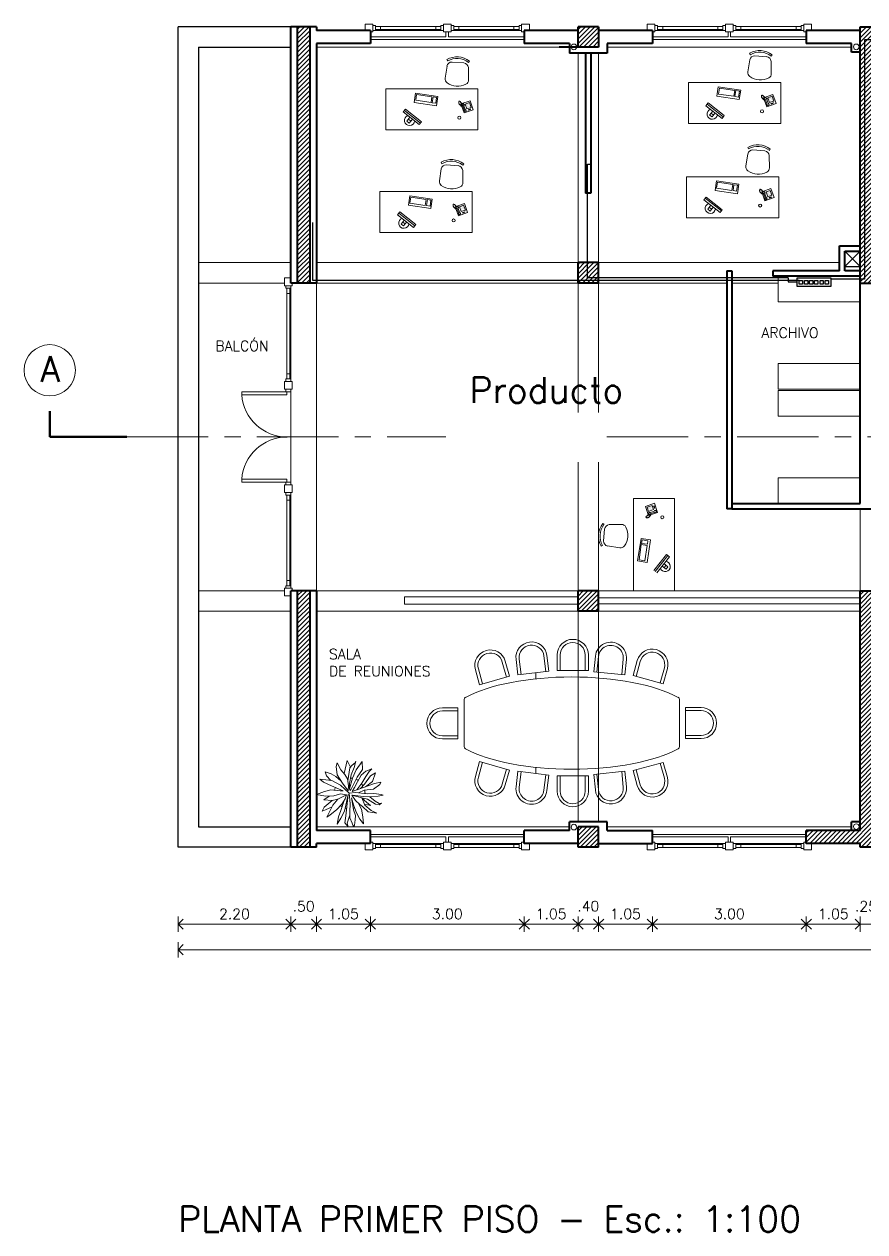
# Model space of a CAD drawing. Extents: x 1018 to 1366, y -109 to 186.
# Drawn here: x 1085.91 to 1102.31, y 104.92 to 128.47 of the extents above; entities that cross this region are included whole.
import ezdxf

# ---------------------------------------------------------------- set-up
doc = ezdxf.new("R2010")
doc.units = 0
doc.header["$LTSCALE"] = 0.5
doc.linetypes.add('CENTER', pattern=[50.8, 31.75, -6.35, 6.35, -6.35])
doc.layers.get('0').update_dxf_attribs({"linetype": 'CONTINUOUS'})
doc.layers.get('Defpoints').update_dxf_attribs({"linetype": 'CONTINUOUS'})
for name, color, linetype, lineweight in [('Acotaciones', 9, 'CONTINUOUS', 9), ('Carpintería', 55, 'CONTINUOUS', 20), ('Detalles .05', 243, 'CONTINUOUS', 5), ('Detalles 01', 8, 'CONTINUOUS', 9), ('Equipamiento fijo', 31, 'CONTINUOUS', 13), ('Equipamiento movil', 33, 'CONTINUOUS', 9), ('Muros corte', 7, 'CONTINUOUS', 40), ('Muros vista', 253, 'CONTINUOUS', 25), ('Punta 01', 6, 'CONTINUOUS', 9), ('Punta 02', 11, 'CONTINUOUS', 20), ('Punta 05', 52, 'CONTINUOUS', 50), ('Tratamiento pisos', 251, 'CONTINUOUS', 9), ('Vidrios', 147, 'CONTINUOUS', 13)]:
    doc.layers.add(name, color=color, linetype=linetype, lineweight=lineweight)
doc.layers.add('Cableado', color=100, linetype='CONTINUOUS')
doc.styles.add('Texto 2 mm', font='simplex.shx', dxfattribs={"height": 0.2})
doc.styles.add('Texto 5 mm', font='simplex.shx', dxfattribs={"height": 0.5})
doc.dimstyles.new('Primera línea', dxfattribs={"dimscale": 0, "dimtxt": 0.2, "dimasz": 0.2, "dimexe": 0.15, "dimexo": 0, "dimgap": 0.1, "dimtad": 1, "dimzin": 4, "dimdsep": 46, "dimtxsty": 'Texto 2 mm', "dimblk": 'OPEN90', "dimcen": 2.5, "dimclrd": 256, "dimclre": 256, "dimclrt": 256, "dimadec": 0, "dimazin": 0, "dimtfac": 1, "dimtmove": 2, "dimatfit": 3, "dimldrblk": 'OPEN90', "dimfxl": 1, "dimtolj": 1, "dimtzin": 0, "dimlwd": -1, "dimlwe": -1, "dimarcsym": 0})
doc.dimstyles.new('Segunda línea', dxfattribs={"dimscale": 0, "dimtxt": 0.2, "dimasz": 0.2, "dimexe": 0.15, "dimexo": 0.5, "dimgap": 0.1, "dimtad": 1, "dimzin": 4, "dimdsep": 46, "dimtxsty": 'Texto 2 mm', "dimblk": 'OPEN90', "dimcen": 2.5, "dimclrd": 256, "dimclre": 256, "dimclrt": 256, "dimadec": 0, "dimazin": 0, "dimtfac": 1, "dimtmove": 2, "dimatfit": 3, "dimldrblk": 'OPEN90', "dimfxl": 1, "dimtolj": 1, "dimtzin": 0, "dimlwd": -1, "dimlwe": -1, "dimarcsym": 0})
pattern_1 = [(45, (-1.931384, 0.21057), (-0.0449012806, 0.0449012806), [])]

# ---------------------------------------------------------------- blocks, each defined once
blk = doc.blocks.new('_Open90')
at = {"color": 0, "linetype": 'ByBlock', "lineweight": -2}
for p, q in [((0, 0), (-1, 0)), ((-0.5, 0.5), (0, 0)), ((0, 0), (-0.5, -0.5))]:
    blk.add_line(p, q, dxfattribs=at)
blk = doc.blocks.new('*D214')
at = {"layer": 'Acotaciones', "transparency": 16777216}
for p, q in [((1088.914, 111.066), (1088.914, 110.766)), ((1091.114, 111.066), (1091.114, 110.766)), ((1089.114, 110.916), (1090.914, 110.916))]:
    blk.add_line(p, q, dxfattribs=at)
at = {"layer": 'Defpoints', "color": 0, "transparency": 16777216}
for p in [(1088.914, 111.066), (1091.114, 111.066), (1091.114, 110.916)]:
    blk.add_point(p, dxfattribs=at)
at = {"layer": 'Acotaciones', "transparency": 16777216, "xscale": 0.2, "yscale": 0.2, "zscale": 0.2, "rotation": 180}
blk.add_blockref('_Open90', (1088.914, 110.916), dxfattribs=at)
at = {"layer": 'Acotaciones', "transparency": 16777216, "xscale": 0.2, "yscale": 0.2, "zscale": 0.2}
blk.add_blockref('_Open90', (1091.114, 110.916), dxfattribs=at)
at = {"layer": 'Acotaciones', "transparency": 16777216, "insert": (1090.014, 111.116), "char_height": 0.2, "attachment_point": 5, "style": 'Texto 2 mm'}
blk.add_mtext('\\A1;2.20', dxfattribs=at)
blk = doc.blocks.new('*D215')
at = {"layer": 'Acotaciones', "transparency": 16777216}
for p, q in [((1091.614, 111.066), (1091.614, 110.766)), ((1092.664, 111.066), (1092.664, 110.766)), ((1091.814, 110.916), (1092.464, 110.916))]:
    blk.add_line(p, q, dxfattribs=at)
at = {"layer": 'Defpoints', "color": 0, "transparency": 16777216}
for p in [(1091.614, 111.066), (1092.664, 111.066), (1092.664, 110.916)]:
    blk.add_point(p, dxfattribs=at)
at = {"layer": 'Acotaciones', "transparency": 16777216, "xscale": 0.2, "yscale": 0.2, "zscale": 0.2, "rotation": 180}
blk.add_blockref('_Open90', (1091.614, 110.916), dxfattribs=at)
at = {"layer": 'Acotaciones', "transparency": 16777216, "xscale": 0.2, "yscale": 0.2, "zscale": 0.2}
blk.add_blockref('_Open90', (1092.664, 110.916), dxfattribs=at)
at = {"layer": 'Acotaciones', "transparency": 16777216, "insert": (1092.139, 111.116), "char_height": 0.2, "attachment_point": 5, "style": 'Texto 2 mm'}
blk.add_mtext('\\A1;1.05', dxfattribs=at)
blk = doc.blocks.new('*D216')
at = {"layer": 'Acotaciones', "transparency": 16777216}
for p, q in [((1092.664, 111.066), (1092.664, 110.766)), ((1095.664, 111.066), (1095.664, 110.766)), ((1092.864, 110.916), (1095.464, 110.916))]:
    blk.add_line(p, q, dxfattribs=at)
at = {"layer": 'Defpoints', "color": 0, "transparency": 16777216}
for p in [(1092.664, 111.066), (1095.664, 111.066), (1095.664, 110.916)]:
    blk.add_point(p, dxfattribs=at)
at = {"layer": 'Acotaciones', "transparency": 16777216, "xscale": 0.2, "yscale": 0.2, "zscale": 0.2, "rotation": 180}
blk.add_blockref('_Open90', (1092.664, 110.916), dxfattribs=at)
at = {"layer": 'Acotaciones', "transparency": 16777216, "xscale": 0.2, "yscale": 0.2, "zscale": 0.2}
blk.add_blockref('_Open90', (1095.664, 110.916), dxfattribs=at)
at = {"layer": 'Acotaciones', "transparency": 16777216, "insert": (1094.164, 111.116), "char_height": 0.2, "attachment_point": 5, "style": 'Texto 2 mm'}
blk.add_mtext('\\A1;3.00', dxfattribs=at)
blk = doc.blocks.new('*D217')
at = {"layer": 'Acotaciones', "transparency": 16777216}
for p, q in [((1095.664, 111.066), (1095.664, 110.766)), ((1096.714, 111.066), (1096.714, 110.766)), ((1095.864, 110.916), (1096.514, 110.916))]:
    blk.add_line(p, q, dxfattribs=at)
at = {"layer": 'Defpoints', "color": 0, "transparency": 16777216}
for p in [(1095.664, 111.066), (1096.714, 111.066), (1096.714, 110.916)]:
    blk.add_point(p, dxfattribs=at)
at = {"layer": 'Acotaciones', "transparency": 16777216, "xscale": 0.2, "yscale": 0.2, "zscale": 0.2, "rotation": 180}
blk.add_blockref('_Open90', (1095.664, 110.916), dxfattribs=at)
at = {"layer": 'Acotaciones', "transparency": 16777216, "xscale": 0.2, "yscale": 0.2, "zscale": 0.2}
blk.add_blockref('_Open90', (1096.714, 110.916), dxfattribs=at)
at = {"layer": 'Acotaciones', "transparency": 16777216, "insert": (1096.189, 111.116), "char_height": 0.2, "attachment_point": 5, "style": 'Texto 2 mm'}
blk.add_mtext('\\A1;1.05', dxfattribs=at)
blk = doc.blocks.new('*D218')
at = {"layer": 'Acotaciones', "transparency": 16777216}
for p, q in [((1097.114, 111.066), (1097.114, 110.766)), ((1098.164, 111.066), (1098.164, 110.766)), ((1097.314, 110.916), (1097.964, 110.916))]:
    blk.add_line(p, q, dxfattribs=at)
at = {"layer": 'Defpoints', "color": 0, "transparency": 16777216}
for p in [(1097.114, 111.066), (1098.164, 111.066), (1098.164, 110.916)]:
    blk.add_point(p, dxfattribs=at)
at = {"layer": 'Acotaciones', "transparency": 16777216, "xscale": 0.2, "yscale": 0.2, "zscale": 0.2, "rotation": 180}
blk.add_blockref('_Open90', (1097.114, 110.916), dxfattribs=at)
at = {"layer": 'Acotaciones', "transparency": 16777216, "xscale": 0.2, "yscale": 0.2, "zscale": 0.2}
blk.add_blockref('_Open90', (1098.164, 110.916), dxfattribs=at)
at = {"layer": 'Acotaciones', "transparency": 16777216, "insert": (1097.639, 111.116), "char_height": 0.2, "attachment_point": 5, "style": 'Texto 2 mm'}
blk.add_mtext('\\A1;1.05', dxfattribs=at)
blk = doc.blocks.new('*D219')
at = {"layer": 'Acotaciones', "transparency": 16777216}
for p, q in [((1098.164, 111.066), (1098.164, 110.766)), ((1101.164, 111.066), (1101.164, 110.766)), ((1098.364, 110.916), (1100.964, 110.916))]:
    blk.add_line(p, q, dxfattribs=at)
at = {"layer": 'Defpoints', "color": 0, "transparency": 16777216}
for p in [(1098.164, 111.066), (1101.164, 111.066), (1101.164, 110.916)]:
    blk.add_point(p, dxfattribs=at)
at = {"layer": 'Acotaciones', "transparency": 16777216, "xscale": 0.2, "yscale": 0.2, "zscale": 0.2, "rotation": 180}
blk.add_blockref('_Open90', (1098.164, 110.916), dxfattribs=at)
at = {"layer": 'Acotaciones', "transparency": 16777216, "xscale": 0.2, "yscale": 0.2, "zscale": 0.2}
blk.add_blockref('_Open90', (1101.164, 110.916), dxfattribs=at)
at = {"layer": 'Acotaciones', "transparency": 16777216, "insert": (1099.664, 111.116), "char_height": 0.2, "attachment_point": 5, "style": 'Texto 2 mm'}
blk.add_mtext('\\A1;3.00', dxfattribs=at)
blk = doc.blocks.new('*D220')
at = {"layer": 'Acotaciones', "transparency": 16777216}
for p, q in [((1101.164, 111.066), (1101.164, 110.766)), ((1102.214, 111.066), (1102.214, 110.766)), ((1101.364, 110.916), (1102.014, 110.916))]:
    blk.add_line(p, q, dxfattribs=at)
at = {"layer": 'Defpoints', "color": 0, "transparency": 16777216}
for p in [(1101.164, 111.066), (1102.214, 111.066), (1102.214, 110.916)]:
    blk.add_point(p, dxfattribs=at)
at = {"layer": 'Acotaciones', "transparency": 16777216, "xscale": 0.2, "yscale": 0.2, "zscale": 0.2, "rotation": 180}
blk.add_blockref('_Open90', (1101.164, 110.916), dxfattribs=at)
at = {"layer": 'Acotaciones', "transparency": 16777216, "xscale": 0.2, "yscale": 0.2, "zscale": 0.2}
blk.add_blockref('_Open90', (1102.214, 110.916), dxfattribs=at)
at = {"layer": 'Acotaciones', "transparency": 16777216, "insert": (1101.689, 111.116), "char_height": 0.2, "attachment_point": 5, "style": 'Texto 2 mm'}
blk.add_mtext('\\A1;1.05', dxfattribs=at)
blk = doc.blocks.new('*D234')
at = {"layer": 'Acotaciones', "transparency": 16777216}
for p, q in [((1088.914, 110.566), (1088.914, 110.266)), ((1124.914, 110.566), (1124.914, 110.266)), ((1089.114, 110.416), (1124.714, 110.416))]:
    blk.add_line(p, q, dxfattribs=at)
at = {"layer": 'Defpoints', "color": 0, "transparency": 16777216}
for p in [(1088.914, 111.066), (1124.914, 111.066), (1124.914, 110.416)]:
    blk.add_point(p, dxfattribs=at)
at = {"layer": 'Acotaciones', "transparency": 16777216, "xscale": 0.2, "yscale": 0.2, "zscale": 0.2, "rotation": 180}
blk.add_blockref('_Open90', (1088.914, 110.416), dxfattribs=at)
at = {"layer": 'Acotaciones', "transparency": 16777216, "xscale": 0.2, "yscale": 0.2, "zscale": 0.2}
blk.add_blockref('_Open90', (1124.914, 110.416), dxfattribs=at)
at = {"layer": 'Acotaciones', "transparency": 16777216, "insert": (1106.914, 110.616), "char_height": 0.2, "attachment_point": 5, "style": 'Texto 2 mm'}
blk.add_mtext('\\A1;36.00', dxfattribs=at)
blk = doc.blocks.new('TELEFONO')
at = {"layer": 'Detalles .05'}
for p, q in [((0.139, 0.134), (-0.098, 0.134)), ((-0.098, 0.134), (-0.098, -0.099)), ((-0.071, 0.089), (-0.071, -0.055)), ((-0.043, 0.089), (-0.043, -0.055)), ((0.108, 0.063), (0, 0.063)), ((0, 0.063), (0, -0.063)), ((0.081, 0.108), (0.023, 0.108)), ((0.023, 0.108), (0.023, 0.094)), ((0.023, 0.094), (0.081, 0.094)), ((0.027, 0.041), (0.027, 0.041)), ((0.027, 0.014), (0.027, 0.014)), ((0.054, 0.041), (0.054, 0.041)), ((0.054, 0.014), (0.054, 0.014)), ((0.081, 0.094), (0.081, 0.108)), ((0.081, 0.041), (0.081, 0.041)), ((0.081, 0.014), (0.081, 0.014)), ((0.108, -0.063), (0.108, 0.063)), ((0.139, -0.099), (0.139, 0.134)), ((-0.129, -0.104), (-0.147, -0.11)), ((-0.129, -0.116), (-0.147, -0.121)), ((-0.129, -0.127), (-0.147, -0.133)), ((-0.129, -0.139), (-0.147, -0.145)), ((-0.124, -0.093), (-0.141, -0.098)), ((-0.124, -0.15), (-0.141, -0.156)), ((-0.118, -0.081), (-0.135, -0.087)), ((-0.118, -0.162), (-0.135, -0.168)), ((-0.112, -0.07), (-0.129, -0.075)), ((-0.106, -0.058), (-0.124, -0.064)), ((-0.104, -0.17), (-0.122, -0.176)), ((-0.101, -0.047), (-0.118, -0.052)), ((-0.089, -0.156), (-0.106, -0.162)), ((-0.083, -0.145), (-0.101, -0.15)), ((-0.098, -0.099), (0.139, -0.099)), ((-0.078, -0.133), (-0.095, -0.139)), ((-0.072, -0.121), (-0.089, -0.127)), ((-0.067, -0.083), (-0.078, -0.116)), ((0, -0.063), (0.108, -0.063)), ((0.027, -0.013), (0.027, -0.013)), ((0.027, -0.04), (0.027, -0.04)), ((0.054, -0.013), (0.054, -0.013)), ((0.054, -0.04), (0.054, -0.04)), ((0.081, -0.013), (0.081, -0.013)), ((0.081, -0.04), (0.081, -0.04))]:
    blk.add_line(p, q, dxfattribs=at)
for centre, start, end in [((-0.057, 0.089), 298.4915, 241.5085), ((-0.057, -0.055), 118.4915, 61.5085)]:
    blk.add_arc(centre, 0.0302, start, end, dxfattribs=at)
blk = doc.blocks.new('RECTANG')
for p, q in [((1, 1), (0, 1)), ((0, 1), (0, 0)), ((1, 0), (1, 1)), ((0, 0), (1, 0))]:
    blk.add_line(p, q)
blk = doc.blocks.new('KEYBOARD', base_point=(60, 294))
for p, xscale, yscale, zscale in [((60, 294), 19, 8, 19), ((61, 295), 13, 5, 13), ((75, 295), 3, 5, 3)]:
    blk.add_blockref('RECTANG', p, dxfattribs=dict(xscale=xscale, yscale=yscale, zscale=zscale))
blk = doc.blocks.new('silla compu')
for p, q in [((-0.198, 0.131), (-0.215, -0.107)), ((0.255, 0.058), (0.197, -0.173)), ((-0.225, -0.207), (-0.247, -0.23)), ((0.092, -0.242), (-0.137, -0.206)), ((0.175, -0.271), (0.188, -0.3))]:
    blk.add_line(p, q)
for centre, radius, start, end in [((-0.005, -0.116), 0.354, 49.3107, 112.4967), ((-0.105, 0.124), 0.0936, 112.4967, 175.8734), ((0.175, 0.085), 0.0838, 341.6928, 53.5518), ((0.022, 0.055), 0.392, 226.6455, 295.1618), ((0.022, 0.055), 0.361, 226.6972, 295.1102), ((-0.122, -0.113), 0.0936, 175.8734, 260.9037), ((0.098, -0.138), 0.105, 266.1879, 340.6498)]:
    blk.add_arc(centre, radius, start, end)
blk = doc.blocks.new('Silla 2')
for p, q in [((15, 15), (0, 15)), ((0, 15), (0, -15)), ((15, 12), (0, 12)), ((0, -12), (15, -12)), ((0, -15), (15, -15))]:
    blk.add_line(p, q)
for radius in [15, 12]:
    blk.add_arc((15, 0), radius, 270, 90)
blk = doc.blocks.new('Planta 1')
for p, q in [((-0.233, 0.595), (-0.254, 0.525)), ((-0.254, 0.525), (-0.236, 0.364)), ((-0.166, 0.461), (-0.233, 0.595)), ((-0.039, 0.64), (-0.099, 0.388)), ((0.024, 0.515), (-0.039, 0.64)), ((-0.027, 0.244), (0.009, 0.498)), ((0.009, 0.498), (0.057, 0.553)), ((0.097, 0.506), (0.041, 0.362)), ((0.057, 0.553), (0.113, 0.595)), ((0.132, 0.627), (0.097, 0.506)), ((0.113, 0.595), (0.132, 0.627)), ((0.137, 0.461), (0.254, 0.622)), ((0.254, 0.622), (0.257, 0.466)), ((0.438, 0.481), (0.326, 0.436)), ((0.387, 0.426), (0.438, 0.481)), ((-0.337, 0.252), (-0.574, 0.277)), ((-0.574, 0.277), (-0.502, 0.222)), ((-0.35, 0.384), (-0.47, 0.424)), ((-0.47, 0.424), (-0.446, 0.342)), ((-0.446, 0.342), (-0.358, 0.254)), ((-0.259, 0.329), (-0.35, 0.384)), ((-0.172, 0.158), (-0.337, 0.252)), ((-0.164, 0.246), (-0.259, 0.329)), ((-0.236, 0.364), (-0.134, 0.198)), ((-0.084, 0.372), (-0.166, 0.461)), ((-0.033, 0.287), (-0.084, 0.372)), ((-0.012, 0.145), (-0.033, 0.287)), ((0.041, 0.362), (0.004, 0.193)), ((0.004, 0.087), (0.063, 0.299)), ((0.156, 0.317), (0.026, 0.055)), ((0.063, 0.299), (0.137, 0.461)), ((0.257, 0.466), (0.156, 0.317)), ((0.233, 0.354), (0.164, 0.225)), ((0.326, 0.436), (0.233, 0.354)), ((0.246, 0.198), (0.326, 0.329)), ((0.416, 0.342), (0.297, 0.18)), ((0.326, 0.329), (0.387, 0.426)), ((0.512, 0.401), (0.416, 0.342)), ((0.456, 0.232), (0.512, 0.401)), ((-0.483, 0.039), (-0.637, -0.021)), ((-0.502, 0.222), (-0.345, 0.15)), ((-0.361, 0.068), (-0.483, 0.039)), ((-0.177, 0.051), (-0.361, 0.068)), ((-0.345, 0.15), (-0.116, 0.05)), ((-0.116, 0.05), (-0.177, 0.051)), ((0.002, 0.002), (-0.172, 0.158)), ((-0.134, 0.198), (-0.021, 0.051)), ((-0.021, 0.051), (-0.012, 0.145)), ((0.002, 0.002), (0.121, 0.019)), ((0.017, -0.2), (0.002, 0.002)), ((0.004, 0.193), (0.004, 0.087)), ((0.026, 0.055), (0.004, 0.087)), ((0.102, 0.113), (0.058, 0.039)), ((0.257, 0.111), (0.058, 0.039)), ((0.164, 0.225), (0.102, 0.113)), ((0.121, 0.019), (0.347, -0.006)), ((0.149, 0.072), (0.246, 0.198)), ((0.182, 0.012), (0.291, 0.061)), ((0.297, 0.18), (0.22, 0.096)), ((0.496, 0.195), (0.257, 0.111)), ((0.291, 0.061), (0.475, 0.081)), ((0.315, 0.131), (0.456, 0.232)), ((0.475, 0.081), (0.597, 0.173)), ((0.616, 0.217), (0.496, 0.195)), ((0.597, 0.173), (0.616, 0.217)), ((-0.637, -0.021), (-0.464, -0.053)), ((-0.394, -0.051), (-0.496, -0.128)), ((-0.496, -0.128), (-0.331, -0.138)), ((-0.331, -0.138), (-0.486, -0.267)), ((-0.464, -0.053), (-0.302, -0.048)), ((-0.318, -0.232), (-0.374, -0.336)), ((-0.331, -0.138), (-0.22, -0.115)), ((-0.22, -0.115), (-0.318, -0.232)), ((-0.302, -0.048), (-0.172, -0.011)), ((-0.246, -0.317), (-0.142, -0.212)), ((-0.053, -0.03), (-0.22, -0.115)), ((-0.172, -0.011), (-0.053, -0.03)), ((-0.097, -0.141), (-0.164, -0.334)), ((-0.142, -0.212), (-0.076, -0.108)), ((-0.092, -0.346), (-0.019, -0.022)), ((-0.076, -0.108), (-0.053, -0.03)), ((-0.068, -0.438), (-0.019, -0.022)), ((0.015, -0.354), (0.017, -0.2)), ((0.043, -0.084), (0.081, -0.319)), ((0.084, -0.22), (0.043, -0.084)), ((0.051, -0.031), (0.249, -0.086)), ((0.124, -0.138), (0.051, -0.031)), ((0.27, -0.061), (0.062, -0.034)), ((0.11, -0.294), (0.084, -0.22)), ((0.209, -0.215), (0.124, -0.138)), ((0.174, -0.184), (0.238, -0.304)), ((0.259, -0.254), (0.209, -0.215)), ((0.249, -0.086), (0.307, -0.227)), ((0.358, -0.113), (0.249, -0.086)), ((0.257, -0.103), (0.416, -0.237)), ((0.414, -0.066), (0.27, -0.061)), ((0.416, -0.237), (0.299, -0.208)), ((0.307, -0.227), (0.43, -0.336)), ((0.347, -0.006), (0.48, -0.001)), ((0.512, -0.207), (0.358, -0.113)), ((0.401, -0.065), (0.507, -0.153)), ((0.566, -0.056), (0.414, -0.066)), ((0.48, -0.001), (0.627, -0.023)), ((0.507, -0.153), (0.584, -0.195)), ((0.584, -0.222), (0.512, -0.207)), ((0.659, -0.036), (0.566, -0.056)), ((0.584, -0.195), (0.629, -0.192)), ((0.629, -0.192), (0.584, -0.222)), ((0.627, -0.023), (0.659, -0.036)), ((-0.486, -0.267), (-0.528, -0.349)), ((-0.528, -0.349), (-0.462, -0.317)), ((-0.462, -0.317), (-0.334, -0.262)), ((-0.374, -0.336), (-0.438, -0.461)), ((-0.438, -0.461), (-0.369, -0.416)), ((-0.369, -0.416), (-0.246, -0.317)), ((-0.206, -0.458), (-0.233, -0.6)), ((-0.164, -0.334), (-0.206, -0.458)), ((-0.161, -0.483), (-0.092, -0.346)), ((-0.086, -0.572), (-0.068, -0.438)), ((0.013, -0.425), (-0.041, -0.58)), ((0.012, -0.475), (0.015, -0.354)), ((0.081, -0.319), (0.121, -0.428)), ((0.14, -0.379), (0.11, -0.294)), ((0.121, -0.428), (0.116, -0.515)), ((0.209, -0.5), (0.14, -0.379)), ((0.238, -0.304), (0.265, -0.456)), ((0.371, -0.356), (0.259, -0.254)), ((0.265, -0.456), (0.281, -0.59)), ((0.536, -0.386), (0.371, -0.356)), ((0.43, -0.336), (0.536, -0.386)), ((-0.233, -0.6), (-0.161, -0.483)), ((-0.023, -0.649), (-0.086, -0.572)), ((-0.041, -0.58), (-0.023, -0.649)), ((0.057, -0.582), (0.012, -0.475)), ((0.084, -0.649), (0.057, -0.582)), ((0.1, -0.617), (0.084, -0.649)), ((0.116, -0.515), (0.1, -0.617)), ((0.281, -0.59), (0.209, -0.5))]:
    blk.add_line(p, q)
at = {"layer": 'Detalles .05'}
for start, end in [(125.0386, 125.0807), (79.6774, 86.207), (55.7777, 65.1238), (157.2574, 168.4231), (29.6412, 39.1255), (359.4429, 11.7162), (309.5647, 313.1025), (335.4998, 341.0401), (233.5733, 240.8096), (253.2847, 258.683), (283.2227, 289.1148)]:
    blk.add_arc((0.008, 0.001), 0.3, start, end, dxfattribs=at)

msp = doc.modelspace()

# ---------------------------------------------------------------- hatches: boundary and pattern name
at = {"layer": 'Detalles 01'}
h = msp.add_hatch(dxfattribs=at)
h.set_pattern_fill('ANSI31', color=256, scale=0.02, style=0)
h.set_pattern_definition(pattern_1)
h.paths.add_polyline_path([(1091.244, 123.416), (1091.484, 123.416), (1091.484, 128.416), (1091.244, 128.416)])
h = msp.add_hatch(dxfattribs=at)
h.set_pattern_fill('ANSI31', color=256, scale=0.02, style=0)
h.set_pattern_definition(pattern_1)
h.paths.add_polyline_path([(1096.714, 128.416), (1096.714, 128.016), (1097.114, 128.016), (1097.114, 128.416)])
h = msp.add_hatch(dxfattribs=at)
h.set_pattern_fill('ANSI31,_O', color=256, scale=0.02)
h.set_pattern_definition(pattern_1)
h.paths.add_polyline_path([(1104.214, 128.091), (1104.214, 128.341), (1102.454, 128.341), (1102.454, 128.416), (1102.214, 128.416), (1102.214, 123.416), (1104.214, 123.416), (1104.214, 123.566), (1102.454, 123.566), (1102.454, 128.091)])
h.paths.add_polyline_path([(1104.214, 128.341), (1104.214, 128.091), (1105.314, 128.091), (1105.314, 128.341)])
h.paths.add_polyline_path([(1104.704, 123.566), (1104.214, 123.566), (1104.214, 123.416), (1104.854, 123.416), (1104.854, 127.291), (1104.704, 127.291)])
h = msp.add_hatch(dxfattribs=at)
h.set_pattern_fill('ANSI31', color=256, scale=0.02, style=0)
h.set_pattern_definition(pattern_1)
h.paths.add_polyline_path([(1096.714, 123.416), (1097.114, 123.416), (1097.114, 123.816), (1096.714, 123.816)])
h = msp.add_hatch(dxfattribs=at)
h.set_pattern_fill('ANSI31', color=256, scale=0.02, style=0)
h.set_pattern_definition(pattern_1)
h.paths.add_polyline_path([(1091.484, 117.416), (1091.244, 117.416), (1091.244, 112.416), (1091.484, 112.416)])
h = msp.add_hatch(dxfattribs=at)
h.set_pattern_fill('ANSI31', color=256, scale=0.02, style=0)
h.set_pattern_definition(pattern_1)
h.paths.add_polyline_path([(1097.114, 117.016), (1097.114, 117.416), (1096.714, 117.416), (1096.714, 117.016)])
h = msp.add_hatch(dxfattribs=at)
h.set_pattern_fill('ANSI31,_O', color=256, scale=0.02)
h.set_pattern_definition(pattern_1)
h.paths.add_polyline_path([(1102.214, 112.741), (1101.164, 112.741), (1101.164, 112.491), (1102.214, 112.491), (1102.214, 112.416), (1102.464, 112.416), (1102.464, 114.141), (1103.714, 114.141), (1103.714, 114.391), (1102.464, 114.391), (1102.464, 117.416), (1102.214, 117.416)])
h = msp.add_hatch(dxfattribs=at)
h.set_pattern_fill('ANSI31', color=256, scale=0.02, style=0)
h.set_pattern_definition(pattern_1)
h.paths.add_polyline_path([(1097.114, 112.816), (1096.714, 112.816), (1096.714, 112.416), (1097.114, 112.416)])

# ---------------------------------------------------------------- linework, layer by layer
at = {"layer": 'Acotaciones'}
for p, q in [((1091.114, 110.916), (1091.214, 111.016)), ((1091.614, 110.916), (1091.514, 111.016)), ((1091.614, 111.066), (1091.614, 110.766)), ((1096.714, 111.066), (1096.714, 110.766)), ((1096.714, 110.916), (1096.814, 111.016)), ((1097.114, 110.916), (1097.014, 111.016)), ((1097.114, 111.066), (1097.114, 110.766)), ((1091.114, 110.916), (1091.614, 110.916)), ((1091.214, 110.816), (1091.114, 110.916)), ((1091.514, 110.816), (1091.614, 110.916)), ((1096.714, 110.916), (1097.114, 110.916)), ((1096.814, 110.816), (1096.714, 110.916)), ((1097.014, 110.816), (1097.114, 110.916)), ((1102.214, 110.916), (1102.714, 110.916))]:
    msp.add_line(p, q, dxfattribs=at)
at = {"layer": 'Cableado'}
for p, q in [((1104.483, 128.161), (1102.297, 128.161)), ((1102.297, 128.161), (1102.297, 126.026)), ((1102.297, 126.026), (1102.297, 123.94)), ((1096.901, 124.369), (1096.901, 125.737)), ((1096.901, 125.737), (1096.96, 125.737)), ((1091.54, 123.468), (1091.54, 124.6)), ((1096.901, 123.519), (1096.901, 124.369)), ((1102.297, 123.94), (1102.297, 123.496)), ((1101.026, 123.468), (1091.54, 123.468)), ((1100.812, 123.519), (1096.901, 123.519)), ((1100.812, 123.519), (1100.812, 123.444)), ((1100.812, 123.444), (1100.987, 123.444)), ((1102.297, 123.496), (1101.641, 123.496))]:
    msp.add_line(p, q, dxfattribs=at)
for points in [[(1100.987, 123.519), (1101.641, 123.519), (1101.641, 123.35), (1100.987, 123.35)], [(1101.026, 123.468), (1101.09, 123.468), (1101.09, 123.398), (1101.026, 123.398)], [(1101.127, 123.468), (1101.191, 123.468), (1101.191, 123.398), (1101.127, 123.398)], [(1101.226, 123.468), (1101.29, 123.468), (1101.29, 123.398), (1101.226, 123.398)], [(1101.327, 123.468), (1101.391, 123.468), (1101.391, 123.398), (1101.327, 123.398)], [(1101.433, 123.468), (1101.496, 123.468), (1101.496, 123.398), (1101.433, 123.398)], [(1101.534, 123.468), (1101.597, 123.468), (1101.597, 123.398), (1101.534, 123.398)]]:
    msp.add_lwpolyline(points, close=True, dxfattribs=at)
at = {"layer": 'Carpintería'}
for p, q in [((1092.714, 128.466), (1092.564, 128.466)), ((1092.564, 128.466), (1092.564, 128.341)), ((1092.714, 128.466), (1092.714, 128.316)), ((1092.714, 128.441), (1092.764, 128.441)), ((1092.764, 128.441), (1092.764, 128.341)), ((1092.764, 128.421), (1094.039, 128.421)), ((1092.764, 128.361), (1094.039, 128.361)), ((1092.864, 128.421), (1092.864, 128.361)), ((1093.939, 128.421), (1093.939, 128.361)), ((1094.089, 128.441), (1094.039, 128.441)), ((1094.039, 128.341), (1094.039, 128.441)), ((1094.239, 128.466), (1094.089, 128.466)), ((1094.089, 128.466), (1094.089, 128.316)), ((1094.239, 128.466), (1094.239, 128.316)), ((1094.239, 128.441), (1094.289, 128.441)), ((1094.289, 128.441), (1094.289, 128.341)), ((1094.289, 128.421), (1095.564, 128.421)), ((1094.289, 128.361), (1095.564, 128.361)), ((1094.389, 128.421), (1094.389, 128.361)), ((1095.464, 128.421), (1095.464, 128.361)), ((1095.564, 128.441), (1095.564, 128.341)), ((1095.614, 128.441), (1095.564, 128.441)), ((1095.614, 128.466), (1095.614, 128.316)), ((1095.614, 128.466), (1095.764, 128.466)), ((1095.764, 128.466), (1095.764, 128.341)), ((1098.214, 128.466), (1098.064, 128.466)), ((1098.064, 128.466), (1098.064, 128.341)), ((1098.214, 128.466), (1098.214, 128.316)), ((1098.214, 128.441), (1098.264, 128.441)), ((1098.264, 128.441), (1098.264, 128.341)), ((1098.264, 128.421), (1099.539, 128.421)), ((1098.264, 128.361), (1099.539, 128.361)), ((1098.364, 128.421), (1098.364, 128.361)), ((1099.439, 128.421), (1099.439, 128.361)), ((1099.589, 128.441), (1099.539, 128.441)), ((1099.539, 128.341), (1099.539, 128.441)), ((1099.739, 128.466), (1099.589, 128.466)), ((1099.589, 128.466), (1099.589, 128.316)), ((1099.739, 128.466), (1099.739, 128.316)), ((1099.739, 128.441), (1099.789, 128.441)), ((1099.789, 128.441), (1099.789, 128.341)), ((1099.789, 128.421), (1101.064, 128.421)), ((1099.789, 128.361), (1101.064, 128.361)), ((1099.889, 128.421), (1099.889, 128.361)), ((1100.964, 128.421), (1100.964, 128.361)), ((1101.064, 128.441), (1101.064, 128.341)), ((1101.114, 128.441), (1101.064, 128.441)), ((1101.114, 128.466), (1101.114, 128.316)), ((1101.114, 128.466), (1101.264, 128.466)), ((1101.264, 128.466), (1101.264, 128.341)), ((1092.714, 128.316), (1092.664, 128.316)), ((1092.764, 128.341), (1092.714, 128.341)), ((1094.039, 128.341), (1094.089, 128.341)), ((1094.239, 128.316), (1094.089, 128.316)), ((1094.289, 128.341), (1094.239, 128.341)), ((1095.564, 128.341), (1095.614, 128.341)), ((1095.614, 128.316), (1095.664, 128.316)), ((1098.214, 128.316), (1098.164, 128.316)), ((1098.264, 128.341), (1098.214, 128.341)), ((1099.539, 128.341), (1099.589, 128.341)), ((1099.739, 128.316), (1099.589, 128.316)), ((1099.789, 128.341), (1099.739, 128.341)), ((1101.064, 128.341), (1101.114, 128.341)), ((1101.114, 128.316), (1101.164, 128.316)), ((1090.989, 123.516), (1090.989, 123.366)), ((1090.989, 123.516), (1091.114, 123.516)), ((1091.139, 123.416), (1091.139, 123.366)), ((1091.139, 123.366), (1090.989, 123.366)), ((1091.014, 123.366), (1091.014, 123.316)), ((1091.114, 123.316), (1091.014, 123.316)), ((1091.034, 123.316), (1091.034, 121.549)), ((1091.094, 123.216), (1091.034, 123.216)), ((1091.094, 123.316), (1091.094, 121.549)), ((1091.114, 123.316), (1091.114, 123.366)), ((1091.014, 121.499), (1091.014, 121.549)), ((1091.014, 121.549), (1091.114, 121.549)), ((1091.034, 121.649), (1091.094, 121.649)), ((1091.114, 121.549), (1091.114, 121.499)), ((1090.156, 121.299), (1091.039, 121.299)), ((1090.156, 121.299), (1090.156, 121.239)), ((1090.989, 121.499), (1090.989, 121.349)), ((1090.989, 121.499), (1091.139, 121.499)), ((1090.989, 121.349), (1091.139, 121.349)), ((1091.014, 121.349), (1091.014, 121.299)), ((1091.114, 121.299), (1091.014, 121.299)), ((1091.039, 121.299), (1091.039, 121.239)), ((1091.114, 121.349), (1091.114, 121.299)), ((1091.139, 121.499), (1091.139, 121.349)), ((1090.156, 121.239), (1091.039, 121.239)), ((1090.156, 119.592), (1091.039, 119.592)), ((1090.156, 119.532), (1090.156, 119.592)), ((1090.156, 119.532), (1091.039, 119.532)), ((1090.989, 119.482), (1090.989, 119.332)), ((1090.989, 119.482), (1091.139, 119.482)), ((1091.014, 119.482), (1091.014, 119.532)), ((1091.014, 119.532), (1091.114, 119.532)), ((1091.039, 119.532), (1091.039, 119.592)), ((1091.114, 119.532), (1091.114, 119.482)), ((1091.139, 119.482), (1091.139, 119.332)), ((1090.989, 119.332), (1091.139, 119.332)), ((1091.014, 119.332), (1091.014, 119.282)), ((1091.114, 119.282), (1091.014, 119.282)), ((1091.034, 119.282), (1091.034, 117.516)), ((1091.094, 119.182), (1091.034, 119.182)), ((1091.094, 119.282), (1091.094, 117.516)), ((1091.114, 119.282), (1091.114, 119.332)), ((1091.014, 117.466), (1091.014, 117.516)), ((1091.014, 117.516), (1091.114, 117.516)), ((1091.034, 117.616), (1091.094, 117.616)), ((1091.114, 117.516), (1091.114, 117.466)), ((1091.139, 117.466), (1090.989, 117.466)), ((1090.989, 117.466), (1090.989, 117.316)), ((1090.989, 117.316), (1091.114, 117.316)), ((1091.139, 117.466), (1091.139, 117.416)), ((1092.564, 112.366), (1092.564, 112.491)), ((1092.714, 112.366), (1092.564, 112.366)), ((1092.714, 112.516), (1092.664, 112.516)), ((1092.714, 112.366), (1092.714, 112.516)), ((1092.764, 112.491), (1092.714, 112.491)), ((1092.714, 112.391), (1092.764, 112.391)), ((1092.764, 112.391), (1092.764, 112.491)), ((1092.764, 112.471), (1094.039, 112.471)), ((1092.764, 112.411), (1094.039, 112.411)), ((1092.864, 112.411), (1092.864, 112.471)), ((1093.939, 112.411), (1093.939, 112.471)), ((1094.039, 112.491), (1094.039, 112.391)), ((1094.039, 112.491), (1094.089, 112.491)), ((1094.089, 112.391), (1094.039, 112.391)), ((1094.239, 112.516), (1094.089, 112.516)), ((1094.089, 112.366), (1094.089, 112.516)), ((1094.239, 112.366), (1094.089, 112.366)), ((1094.239, 112.366), (1094.239, 112.516)), ((1094.289, 112.491), (1094.239, 112.491)), ((1094.239, 112.391), (1094.289, 112.391)), ((1094.289, 112.391), (1094.289, 112.491)), ((1094.289, 112.471), (1095.564, 112.471)), ((1094.289, 112.411), (1095.564, 112.411)), ((1094.389, 112.411), (1094.389, 112.471)), ((1095.464, 112.411), (1095.464, 112.471)), ((1095.564, 112.391), (1095.564, 112.491)), ((1095.564, 112.491), (1095.614, 112.491)), ((1095.614, 112.391), (1095.564, 112.391)), ((1095.614, 112.366), (1095.614, 112.516)), ((1095.614, 112.516), (1095.664, 112.516)), ((1095.614, 112.366), (1095.764, 112.366)), ((1095.764, 112.366), (1095.764, 112.491)), ((1098.064, 112.366), (1098.064, 112.491)), ((1098.214, 112.366), (1098.064, 112.366)), ((1098.214, 112.516), (1098.164, 112.516)), ((1098.214, 112.366), (1098.214, 112.516)), ((1098.264, 112.491), (1098.214, 112.491)), ((1098.214, 112.391), (1098.264, 112.391)), ((1098.264, 112.391), (1098.264, 112.491)), ((1098.264, 112.471), (1099.539, 112.471)), ((1098.264, 112.411), (1099.539, 112.411)), ((1098.364, 112.411), (1098.364, 112.471)), ((1099.439, 112.411), (1099.439, 112.471)), ((1099.539, 112.491), (1099.539, 112.391)), ((1099.539, 112.491), (1099.589, 112.491)), ((1099.589, 112.391), (1099.539, 112.391)), ((1099.739, 112.516), (1099.589, 112.516)), ((1099.589, 112.366), (1099.589, 112.516)), ((1099.739, 112.366), (1099.589, 112.366)), ((1099.739, 112.366), (1099.739, 112.516)), ((1099.789, 112.491), (1099.739, 112.491)), ((1099.739, 112.391), (1099.789, 112.391)), ((1099.789, 112.391), (1099.789, 112.491)), ((1099.789, 112.471), (1101.064, 112.471)), ((1099.789, 112.411), (1101.064, 112.411)), ((1099.889, 112.411), (1099.889, 112.471)), ((1100.964, 112.411), (1100.964, 112.471)), ((1101.064, 112.391), (1101.064, 112.491)), ((1101.064, 112.491), (1101.114, 112.491)), ((1101.114, 112.391), (1101.064, 112.391)), ((1101.114, 112.366), (1101.114, 112.516)), ((1101.114, 112.516), (1101.164, 112.516)), ((1101.114, 112.366), (1101.264, 112.366)), ((1101.264, 112.366), (1101.264, 112.491))]:
    msp.add_line(p, q, dxfattribs=at)
at = {"layer": 'Detalles 01'}
for p, q in [((1094.139, 128.216), (1092.664, 128.216)), ((1095.664, 128.166), (1092.664, 128.166)), ((1094.039, 128.341), (1092.764, 128.341)), ((1094.139, 128.316), (1094.139, 128.216)), ((1094.189, 128.316), (1094.189, 128.216)), ((1095.664, 128.216), (1094.189, 128.216)), ((1095.564, 128.341), (1094.289, 128.341)), ((1099.639, 128.216), (1098.164, 128.216)), ((1101.164, 128.166), (1098.164, 128.166)), ((1099.539, 128.341), (1098.264, 128.341)), ((1099.639, 128.316), (1099.639, 128.216)), ((1099.689, 128.316), (1099.689, 128.216)), ((1101.164, 128.216), (1099.689, 128.216)), ((1101.064, 128.341), (1099.789, 128.341)), ((1091.114, 123.316), (1091.114, 121.549)), ((1091.114, 119.282), (1091.114, 117.516)), ((1095.664, 112.666), (1092.664, 112.666)), ((1094.139, 112.616), (1092.664, 112.616)), ((1094.139, 112.516), (1094.139, 112.616)), ((1095.664, 112.616), (1094.189, 112.616)), ((1094.189, 112.516), (1094.189, 112.616)), ((1101.164, 112.666), (1098.164, 112.666)), ((1099.639, 112.616), (1098.164, 112.616)), ((1099.639, 112.516), (1099.639, 112.616)), ((1101.164, 112.616), (1099.689, 112.616)), ((1099.689, 112.516), (1099.689, 112.616)), ((1094.039, 112.491), (1092.764, 112.491)), ((1095.564, 112.491), (1094.289, 112.491)), ((1099.539, 112.491), (1098.264, 112.491)), ((1101.064, 112.491), (1099.789, 112.491))]:
    msp.add_line(p, q, dxfattribs=at)
at = {"layer": 'Detalles 01', "linetype": 'CENTER', "ltscale": 0.1}
for p, q in [((1087.914, 120.416), (1094.134, 120.416)), ((1097.275, 120.416), (1104.041, 120.416))]:
    msp.add_line(p, q, dxfattribs=at)
at = {"layer": 'Detalles 01'}
for centre in [(1096.634, 128.023), (1102.139, 128.023), (1096.634, 112.808), (1102.139, 112.817)]:
    msp.add_circle(centre, 0.055, dxfattribs=at)
for centre, start, end in [((1091.041, 121.303), 184.1299, 269.8971), ((1091.041, 119.528), 90.1029, 175.8701)]:
    msp.add_arc(centre, 0.887, start, end, dxfattribs=at)
at = {"layer": 'Equipamiento fijo'}
for p, q in [((1100.614, 123.553), (1100.614, 123.053)), ((1100.614, 123.053), (1102.214, 123.053)), ((1102.214, 121.849), (1100.614, 121.849)), ((1102.214, 121.349), (1100.614, 121.349)), ((1102.214, 121.319), (1100.614, 121.319)), ((1100.614, 120.819), (1102.214, 120.819)), ((1100.614, 119.116), (1100.614, 119.616)), ((1100.614, 119.616), (1102.214, 119.616))]:
    msp.add_line(p, q, dxfattribs=at)
at = {"layer": 'Equipamiento movil'}
for p, q in [((1094.763, 127.205), (1092.963, 127.205)), ((1092.963, 127.205), (1092.963, 126.405)), ((1094.763, 127.205), (1094.763, 126.405)), ((1100.666, 127.327), (1098.866, 127.327)), ((1098.866, 127.327), (1098.866, 126.527)), ((1100.666, 127.327), (1100.666, 126.527)), ((1093.347, 126.809), (1093.303, 126.754)), ((1093.618, 126.507), (1093.303, 126.754)), ((1093.328, 126.785), (1093.643, 126.538)), ((1093.347, 126.809), (1093.661, 126.562)), ((1099.25, 126.931), (1099.206, 126.876)), ((1099.521, 126.629), (1099.206, 126.876)), ((1099.231, 126.907), (1099.546, 126.66)), ((1099.25, 126.931), (1099.564, 126.684)), ((1099.34, 126.771), (1099.279, 126.694)), ((1099.356, 126.694), (1099.309, 126.732)), ((1099.387, 126.734), (1099.326, 126.657)), ((1093.437, 126.649), (1093.376, 126.572)), ((1093.376, 126.572), (1093.423, 126.535)), ((1093.453, 126.573), (1093.406, 126.61)), ((1093.484, 126.612), (1093.423, 126.535)), ((1093.661, 126.562), (1093.618, 126.507)), ((1098.866, 126.527), (1100.666, 126.527)), ((1099.279, 126.694), (1099.326, 126.657)), ((1099.564, 126.684), (1099.521, 126.629)), ((1092.963, 126.405), (1094.763, 126.405)), ((1100.629, 125.491), (1098.829, 125.491)), ((1098.829, 125.491), (1098.829, 124.691)), ((1100.629, 125.491), (1100.629, 124.691)), ((1094.652, 125.202), (1092.852, 125.202)), ((1092.852, 125.202), (1092.852, 124.402)), ((1094.652, 125.202), (1094.652, 124.402)), ((1099.212, 125.095), (1099.169, 125.04)), ((1099.194, 125.072), (1099.508, 124.824)), ((1099.212, 125.095), (1099.527, 124.848)), ((1099.484, 124.793), (1099.169, 125.04)), ((1099.303, 124.935), (1099.242, 124.858)), ((1099.242, 124.858), (1099.289, 124.821)), ((1099.319, 124.859), (1099.272, 124.896)), ((1099.35, 124.898), (1099.289, 124.821)), ((1099.527, 124.848), (1099.484, 124.793)), ((1093.236, 124.805), (1093.193, 124.75)), ((1093.507, 124.503), (1093.193, 124.75)), ((1093.217, 124.782), (1093.532, 124.535)), ((1093.236, 124.805), (1093.55, 124.558)), ((1093.326, 124.645), (1093.265, 124.568)), ((1093.342, 124.569), (1093.295, 124.606)), ((1093.373, 124.608), (1093.313, 124.531)), ((1098.829, 124.691), (1100.629, 124.691)), ((1092.852, 124.402), (1094.652, 124.402)), ((1093.265, 124.568), (1093.313, 124.531)), ((1093.55, 124.558), (1093.507, 124.503)), ((1100.614, 121.849), (1100.614, 121.349)), ((1100.614, 121.319), (1100.614, 120.819)), ((1097.794, 119.216), (1097.794, 117.416)), ((1097.794, 119.216), (1098.594, 119.216)), ((1098.594, 117.416), (1098.594, 119.216)), ((1098.192, 117.809), (1098.44, 118.123)), ((1098.216, 117.79), (1098.463, 118.105)), ((1098.495, 118.08), (1098.247, 117.766)), ((1098.44, 118.123), (1098.495, 118.08)), ((1098.352, 117.899), (1098.43, 117.838)), ((1098.389, 117.946), (1098.467, 117.886)), ((1098.429, 117.915), (1098.392, 117.868)), ((1098.43, 117.838), (1098.467, 117.886)), ((1097.794, 117.416), (1098.594, 117.416)), ((1094.492, 115.295), (1094.492, 114.378)), ((1098.692, 115.295), (1098.692, 114.378))]:
    msp.add_line(p, q, dxfattribs=at)
for centre in [(1100.302, 126.764), (1094.399, 126.642), (1100.264, 124.928), (1094.288, 124.638), (1098.357, 118.851)]:
    msp.add_circle(centre, 0.03, dxfattribs=at)
for centre, radius, start, end in [((1099.331, 126.711), 0.1, 109.6916, 353.9196), ((1093.428, 126.589), 0.1, 109.6916, 353.9196), ((1099.293, 124.875), 0.1, 109.6916, 353.9196), ((1093.317, 124.585), 0.1, 109.6916, 353.9196), ((1098.413, 117.89), 0.1, 199.6916, 83.9196), ((1094.542, 115.295), 0.05, 118.1257, 180), ((1098.642, 115.295), 0.05, 0, 61.8743), ((1094.542, 114.378), 0.05, 180, 241.8743), ((1098.642, 114.378), 0.05, 298.1257, 360)]:
    msp.add_arc(centre, radius, start, end, dxfattribs=at)
for start_param, end_param in [(0.592713, 2.54888), (3.734306, 5.690472)]:
    msp.add_ellipse((1096.592, 114.836), major_axis=(2.5, 0), ratio=0.36, start_param=start_param, end_param=end_param, dxfattribs=at)
at = {"layer": 'Muros corte'}
for p, q in [((1091.614, 128.416), (1091.114, 128.416)), ((1091.114, 123.416), (1091.114, 128.416)), ((1091.244, 123.416), (1091.244, 128.416)), ((1091.484, 128.416), (1091.484, 123.416)), ((1091.614, 128.416), (1091.614, 128.341)), ((1097.114, 128.416), (1096.714, 128.416)), ((1096.714, 128.016), (1096.714, 128.416)), ((1097.114, 128.416), (1097.114, 128.016)), ((1102.214, 123.416), (1102.214, 128.416)), ((1102.214, 128.416), (1102.454, 128.416)), ((1092.664, 128.341), (1091.614, 128.341)), ((1092.664, 128.341), (1092.664, 128.091)), ((1096.714, 128.341), (1095.664, 128.341)), ((1095.664, 128.341), (1095.664, 128.091)), ((1098.164, 128.341), (1097.114, 128.341)), ((1098.164, 128.341), (1098.164, 128.091)), ((1102.214, 128.341), (1101.164, 128.341)), ((1101.164, 128.341), (1101.164, 128.091)), ((1091.614, 128.091), (1091.614, 123.416)), ((1092.664, 128.091), (1091.614, 128.091)), ((1096.544, 128.091), (1095.664, 128.091)), ((1097.084, 128.016), (1096.344, 128.016)), ((1096.544, 128.091), (1096.544, 127.898)), ((1097.284, 127.898), (1096.544, 127.898)), ((1097.114, 128.016), (1096.714, 128.016)), ((1096.86, 127.898), (1096.86, 125.173)), ((1096.96, 127.898), (1096.96, 125.173)), ((1098.164, 128.091), (1097.284, 128.091)), ((1097.284, 128.091), (1097.284, 127.898)), ((1102.044, 128.091), (1101.164, 128.091)), ((1102.044, 127.921), (1102.044, 128.091)), ((1102.214, 127.921), (1102.044, 127.921)), ((1096.96, 125.173), (1096.86, 125.173)), ((1101.814, 124.141), (1102.214, 124.141)), ((1101.814, 123.653), (1101.814, 124.141)), ((1101.914, 123.653), (1101.914, 124.041)), ((1101.914, 124.041), (1102.214, 124.041)), ((1097.114, 123.816), (1096.714, 123.816)), ((1096.714, 123.416), (1096.714, 123.816)), ((1097.114, 123.416), (1097.114, 123.816)), ((1099.614, 123.653), (1099.614, 119.016)), ((1099.614, 123.653), (1099.714, 123.653)), ((1099.714, 123.653), (1099.714, 119.016)), ((1100.514, 123.653), (1100.514, 123.553)), ((1101.814, 123.653), (1100.514, 123.653)), ((1102.214, 123.653), (1101.914, 123.653)), ((1091.614, 123.416), (1091.114, 123.416)), ((1097.114, 123.416), (1096.714, 123.416)), ((1102.214, 123.553), (1100.514, 123.553)), ((1102.214, 119.116), (1102.214, 123.553)), ((1102.214, 123.416), (1104.854, 123.416)), ((1099.714, 119.016), (1099.614, 119.016)), ((1099.714, 119.116), (1102.214, 119.116)), ((1099.714, 119.016), (1103.714, 119.016)), ((1091.114, 112.416), (1091.114, 117.416)), ((1091.614, 117.416), (1091.114, 117.416)), ((1091.244, 112.416), (1091.244, 117.416)), ((1091.484, 117.416), (1091.484, 112.416)), ((1091.614, 117.416), (1091.614, 112.741)), ((1097.114, 117.416), (1096.714, 117.416)), ((1096.714, 117.016), (1096.714, 117.416)), ((1097.114, 117.016), (1097.114, 117.416)), ((1102.214, 112.741), (1102.214, 117.416)), ((1102.214, 117.416), (1102.464, 117.416)), ((1097.114, 117.016), (1096.714, 117.016)), ((1097.284, 112.911), (1096.544, 112.911)), ((1096.544, 112.741), (1096.544, 112.911)), ((1097.114, 112.816), (1096.714, 112.816)), ((1096.714, 112.416), (1096.714, 112.816)), ((1097.114, 112.416), (1097.114, 112.816)), ((1097.284, 112.741), (1097.284, 112.911)), ((1102.214, 112.911), (1102.044, 112.911)), ((1102.044, 112.741), (1102.044, 112.911)), ((1092.664, 112.741), (1091.614, 112.741)), ((1092.664, 112.491), (1092.664, 112.741)), ((1096.544, 112.741), (1095.664, 112.741)), ((1095.664, 112.491), (1095.664, 112.741)), ((1097.284, 112.741), (1098.164, 112.741)), ((1098.164, 112.491), (1098.164, 112.741)), ((1102.214, 112.741), (1101.164, 112.741)), ((1101.164, 112.491), (1101.164, 112.741)), ((1091.614, 112.416), (1091.114, 112.416)), ((1091.614, 112.416), (1091.614, 112.491)), ((1092.664, 112.491), (1091.614, 112.491)), ((1096.714, 112.491), (1095.664, 112.491)), ((1097.114, 112.416), (1096.714, 112.416)), ((1097.114, 112.491), (1098.164, 112.491)), ((1102.214, 112.491), (1101.164, 112.491)), ((1102.214, 112.416), (1102.214, 112.491)), ((1102.464, 112.416), (1102.214, 112.416))]:
    msp.add_line(p, q, dxfattribs=at)
at = {"layer": 'Muros vista'}
for p, q in [((1088.914, 112.416), (1088.914, 128.416)), ((1091.114, 128.416), (1088.914, 128.416)), ((1089.314, 128.016), (1089.314, 112.816)), ((1089.314, 128.016), (1091.114, 128.016)), ((1101.914, 123.741), (1102.214, 123.741)), ((1089.314, 112.816), (1091.114, 112.816)), ((1091.114, 112.416), (1088.914, 112.416))]:
    msp.add_line(p, q, dxfattribs=at)
at = {"layer": 'Punta 01'}
for p, q in [((1102.214, 124.041), (1101.914, 123.741)), ((1101.914, 124.041), (1102.214, 123.741))]:
    msp.add_line(p, q, dxfattribs=at)
at = {"layer": 'Punta 02'}
msp.add_circle((1086.414, 121.716), 0.5, dxfattribs=at)
at = {"layer": 'Punta 05'}
for p, q in [((1086.414, 120.416), (1086.414, 120.916)), ((1087.914, 120.416), (1086.414, 120.416))]:
    msp.add_line(p, q, dxfattribs=at)
at = {"layer": 'Tratamiento pisos'}
for p, q in [((1096.544, 128.016), (1091.614, 128.016)), ((1096.714, 127.921), (1096.714, 123.816)), ((1097.114, 127.921), (1097.114, 123.816)), ((1097.284, 128.016), (1102.044, 128.016)), ((1097.114, 124.834), (1097.114, 124.833)), ((1089.314, 123.816), (1091.114, 123.816)), ((1091.614, 123.816), (1096.714, 123.816)), ((1097.114, 123.816), (1101.814, 123.816)), ((1089.314, 123.416), (1090.989, 123.416)), ((1091.614, 123.416), (1091.614, 117.416)), ((1091.614, 123.416), (1096.714, 123.416)), ((1096.714, 123.416), (1096.714, 120.893)), ((1097.114, 123.416), (1099.614, 123.416)), ((1097.114, 123.416), (1097.114, 120.893)), ((1099.714, 123.416), (1100.614, 123.416)), ((1091.114, 121.299), (1091.114, 119.532)), ((1096.714, 119.922), (1096.714, 117.416)), ((1097.114, 119.922), (1097.114, 117.416)), ((1102.214, 117.416), (1102.214, 119.016)), ((1089.314, 117.416), (1090.989, 117.416)), ((1096.714, 117.416), (1091.614, 117.416)), ((1097.114, 117.416), (1102.214, 117.416)), ((1089.314, 117.016), (1091.114, 117.016)), ((1096.714, 117.016), (1091.614, 117.016)), ((1096.714, 117.016), (1096.714, 112.911)), ((1097.114, 117.016), (1102.214, 117.016)), ((1097.114, 117.016), (1097.114, 112.911)), ((1095.892, 115.82), (1095.892, 115.7)), ((1095.892, 113.972), (1095.892, 113.853)), ((1096.544, 112.816), (1091.614, 112.816)), ((1097.284, 112.816), (1102.044, 112.816))]:
    msp.add_line(p, q, dxfattribs=at)
at = {"layer": 'Vidrios', "color": 0}
for p, q in [((1093.332, 117.296), (1096.714, 117.296)), ((1093.332, 117.296), (1093.332, 117.155)), ((1093.332, 117.155), (1096.714, 117.155)), ((1097.114, 117.277), (1102.214, 117.277)), ((1097.114, 117.165), (1102.214, 117.165))]:
    msp.add_line(p, q, dxfattribs=at)

# ---------------------------------------------------------------- block references
at = {"layer": 'Detalles .05', "xscale": -0.8, "yscale": 0.8, "zscale": 0.8}
for p, rotation in [((1094.53, 126.861), 199.5246331456691), ((1100.433, 126.983), 199.5246331456691), ((1100.396, 125.147), 199.5246331456691), ((1094.419, 124.858), 199.5246331456691), ((1098.138, 118.982), 289.5246331456692)]:
    msp.add_blockref('TELEFONO', p, dxfattribs=dict(at, rotation=rotation))
at = {"layer": 'Equipamiento movil', "xscale": -1}
for p, rotation in [((1094.344, 127.495), 166.8178875390342), ((1100.247, 127.617), 166.8178875390342), ((1100.21, 125.781), 166.8178875390342), ((1094.233, 125.491), 166.8178875390342), ((1097.444, 118.475), 256.8178875390341)]:
    msp.add_blockref('silla compu', p, dxfattribs=dict(at, rotation=rotation))
at = {"layer": 'Equipamiento movil'}
for name, p, xscale, yscale, zscale, rotation in [('KEYBOARD', (1099.449, 127.245), -0.02326153846132684, 0.02326153846151868, 0.02326153846153847, 171.4219653329421), ('KEYBOARD', (1093.546, 127.123), -0.02326153846132684, 0.02326153846151868, 0.02326153846153847, 171.4219653329421), ('KEYBOARD', (1099.412, 125.409), -0.02326153846132684, 0.02326153846151868, 0.02326153846153847, 171.4219653329421), ('KEYBOARD', (1093.435, 125.119), -0.02326153846132684, 0.02326153846151868, 0.02326153846153847, 171.4219653329421), ('KEYBOARD', (1097.876, 117.999), -0.02326153846132684, 0.02326153846151868, 0.02326153846153847, 261.4219653329421), ('Silla 2', (1095.844, 115.814), 0.02025000000000001, 0.02025000000000001, 0.02025000000000001, 97.03330438312662), ('Silla 2', (1096.611, 115.862), 0.02025, 0.02025, 0.02025, 90.0000000001241), ('Silla 2', (1097.323, 115.807), 0.02025, 0.02025, 0.02025, 84.28370385516058), ('Silla 2', (1098.083, 115.683), 0.02025, 0.02025, 0.02025, 75.00228074190866), ('Silla 2', (1095.087, 115.668), 0.02025, 0.02025, 0.02025, 105.993929878493), ('Silla 2', (1094.372, 114.831), 0.02025, 0.02025, 0.02025, 180), ('Silla 2', (1098.808, 114.837), -0.02025, 0.02025, 0.02025, 180), ('Silla 2', (1095.087, 114.005), -0.02025, 0.02025, 0.02025, 74.00607012163117), ('Silla 2', (1098.083, 113.99), -0.02025, 0.02025, 0.02025, 104.9977192582154), ('Silla 2', (1095.844, 113.859), -0.02025, 0.02025, 0.02025, 82.96669561699755), ('Silla 2', (1096.611, 113.811), -0.02025, 0.02025, 0.02025, 90), ('Silla 2', (1097.323, 113.866), -0.02025000000000003, 0.02025, 0.02025, 95.71629614496355)]:
    msp.add_blockref(name, p, dxfattribs=dict(at, xscale=xscale, yscale=yscale, zscale=zscale, rotation=rotation))
at = {"layer": 'Vidrios', "color": 32}
msp.add_blockref('Planta 1', (1092.252, 113.465), dxfattribs=at)

# ---------------------------------------------------------------- texts
at = {"layer": 'Acotaciones', "char_height": 0.2, "attachment_point": 5, "style": 'Texto 2 mm'}
for s, insert in [('\\A1;.50', (1091.364, 111.265)), ('\\A1;.40', (1096.914, 111.267)), ('.25', (1102.327, 111.265))]:
    msp.add_mtext(s, dxfattribs=dict(at, insert=insert))
at = {"layer": 'Punta 02', "char_height": 0.2, "style": 'Texto 2 mm'}
for s, insert, width, attachment_point in [('ARCHIVO', (1100.289, 122.548), 1.29857, 1), ('BALCÓN', (1089.643, 122.292), 1.12363, 1), ('SALA\\PDE REUNIONES', (1091.858, 115.749), 2.59712, 7)]:
    msp.add_mtext(s, dxfattribs=dict(at, insert=insert, width=width, attachment_point=attachment_point))
at = {"layer": 'Punta 05', "char_height": 0.5, "attachment_point": 1, "style": 'Texto 5 mm'}
for s, insert, width in [('A', (1086.229, 121.993), 0.39986), ('PLANTA PRIMER PISO - Esc.: 1:100', (1088.914, 105.416), 14.39076)]:
    msp.add_mtext(s, dxfattribs=dict(at, insert=insert, width=width))
at = {"layer": 'Vidrios', "color": 0, "style": 'Texto 5 mm'}
msp.add_text('Producto', height=0.5, dxfattribs=at).set_placement((1094.596, 121.08))

# ---------------------------------------------------------------- dimensions: what is measured, and where the dimension line sits
at = {"layer": 'Acotaciones'}
for base, p1, p2, dimstyle, picture, middle in [((1091.114, 110.916), (1088.914, 111.066), (1091.114, 111.066), 'Primera línea', '*D214', (1090.014, 111.116)), ((1092.664, 110.916), (1091.614, 111.066), (1092.664, 111.066), 'Primera línea', '*D215', (1092.139, 111.116)), ((1095.664, 110.916), (1092.664, 111.066), (1095.664, 111.066), 'Primera línea', '*D216', (1094.164, 111.116)), ((1096.714, 110.916), (1095.664, 111.066), (1096.714, 111.066), 'Primera línea', '*D217', (1096.189, 111.116)), ((1098.164, 110.916), (1097.114, 111.066), (1098.164, 111.066), 'Primera línea', '*D218', (1097.639, 111.116)), ((1101.164, 110.916), (1098.164, 111.066), (1101.164, 111.066), 'Primera línea', '*D219', (1099.664, 111.116)), ((1102.214, 110.916), (1101.164, 111.066), (1102.214, 111.066), 'Primera línea', '*D220', (1101.689, 111.116)), ((1124.914, 110.416), (1088.914, 111.066), (1124.914, 111.066), 'Segunda línea', '*D234', (1106.914, 110.616))]:
    dim = msp.add_linear_dim(base=base, p1=p1, p2=p2, dimstyle=dimstyle, override={"dimscale": 1}, dxfattribs=at)
    dim.commit()
    dim.dimension.update_dxf_attribs({"geometry": picture, "text_midpoint": middle})

doc.saveas('drawing.dxf')
